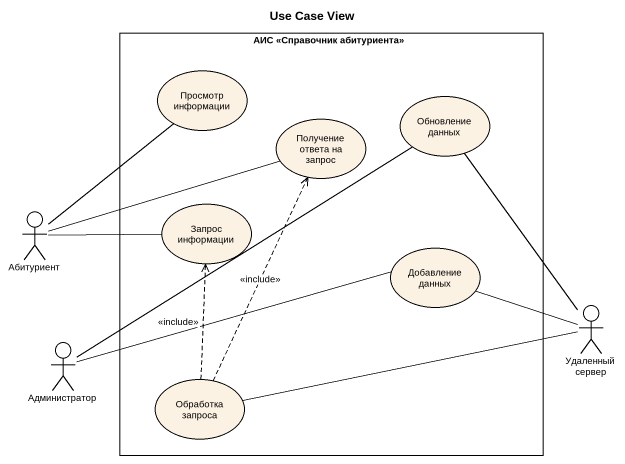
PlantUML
@startuml
title Use Case View
rectangle "АИС <<Справочник абитуриента>>" as АИС_Справочник_абитуриента {
  usecase "Просмотр информации" as Просмотр_информации
  usecase "Обновление данных" as Обновление_данных
  usecase "Получение ответа на запрос" as Получение_ответа_на_запрос
  usecase "Запрос информации" as Запрос_информации
  usecase "Добавление данных" as Добавление_данных
  usecase "Обработка запроса" as Обработка_запроса
}
actor Абитуриент
actor "Удаленный сервер" as Удаленный_сервер
actor Администратор
Просмотр_информации -- Абитуриент
Абитуриент -right- Получение_ответа_на_запрос
Запрос_информации -left- Абитуриент
Добавление_данных -left- Администратор
Удаленный_сервер -up- Обновление_данных
Удаленный_сервер -left- Добавление_данных
Удаленный_сервер -left- Обработка_запроса
Администратор -up- Обновление_данных
Обработка_запроса .up.> Получение_ответа_на_запрос : <<include>>
Обработка_запроса .up.> Запрос_информации : <<include>>
@enduml
